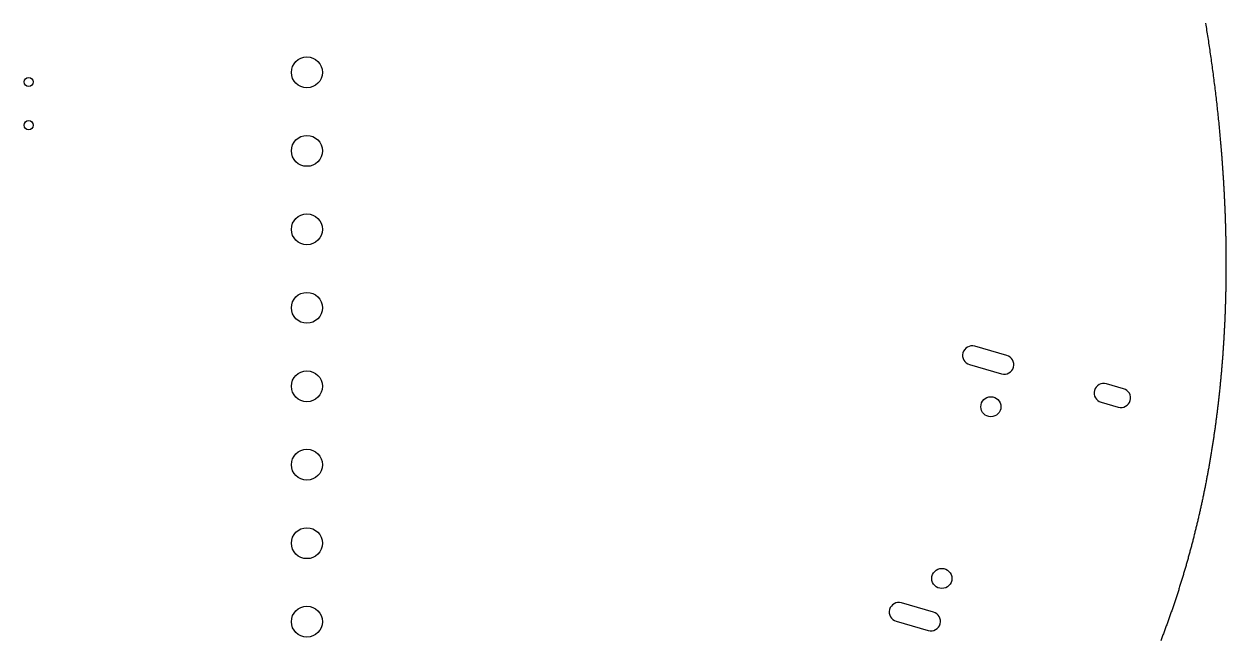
# Model space of a CAD drawing. Header units: millimetres. Extents: x 79 to 221, y -141 to -59.
# Drawn here: x 182.24 to 221.15, y -120.01 to -100.07 of the extents above; entities that cross this region are included whole.
import ezdxf

# ---------------------------------------------------------------- set-up
doc = ezdxf.new("R2010")
doc.units = ezdxf.units.MM
doc.layers.add('Edge.Cuts', color=254, linetype='CONTINUOUS', true_color=0xd0d2cd)

msp = doc.modelspace()

# ---------------------------------------------------------------- linework, layer by layer
at = {"layer": 'Edge.Cuts', "linetype": 'CONTINUOUS'}
for p, q in [((220.485603, -100.048761), (220.495026, -100.106571)), ((220.495026, -100.106571), (220.504398, -100.164459)), ((220.504398, -100.164459), (220.513719, -100.222424)), ((220.513719, -100.222424), (220.522989, -100.280466)), ((220.522989, -100.280466), (220.532206, -100.338585)), ((220.532206, -100.338585), (220.541372, -100.39678)), ((220.541372, -100.39678), (220.550484, -100.455051)), ((220.550484, -100.455051), (220.559544, -100.513397)), ((220.559544, -100.513397), (220.568549, -100.571819)), ((220.568549, -100.571819), (220.577501, -100.630315)), ((220.577501, -100.630315), (220.586399, -100.688886)), ((220.586399, -100.688886), (220.595242, -100.747531)), ((220.595242, -100.747531), (220.60403, -100.80625)), ((220.60403, -100.80625), (220.612763, -100.865042)), ((220.612763, -100.865042), (220.62144, -100.923907)), ((220.62144, -100.923907), (220.63006, -100.982844)), ((220.63006, -100.982844), (220.638624, -101.041854)), ((220.638624, -101.041854), (220.647131, -101.100936)), ((220.647131, -101.100936), (220.655581, -101.160089)), ((220.655581, -101.160089), (220.663973, -101.219314)), ((220.663973, -101.219314), (220.672307, -101.278609)), ((220.672307, -101.278609), (220.680582, -101.337975)), ((220.680582, -101.337975), (220.688799, -101.397411)), ((220.688799, -101.397411), (220.696956, -101.456917)), ((220.696956, -101.456917), (220.705054, -101.516492)), ((220.705054, -101.516492), (220.713091, -101.576136)), ((220.713091, -101.576136), (220.721068, -101.635849)), ((220.721068, -101.635849), (220.728985, -101.69563)), ((220.728985, -101.69563), (220.73684, -101.755479)), ((220.73684, -101.755479), (220.744634, -101.815395)), ((220.744634, -101.815395), (220.752365, -101.875379)), ((220.752365, -101.875379), (220.760035, -101.935429)), ((220.760035, -101.935429), (220.767641, -101.995546)), ((220.767641, -101.995546), (220.775185, -102.05573)), ((220.775185, -102.05573), (220.782665, -102.115978)), ((220.782665, -102.115978), (220.790081, -102.176293)), ((220.790081, -102.176293), (220.797433, -102.236672)), ((220.797433, -102.236672), (220.80472, -102.297116)), ((220.80472, -102.297116), (220.811942, -102.357624)), ((220.811942, -102.357624), (220.819099, -102.418197)), ((220.819099, -102.418197), (220.82619, -102.478832)), ((220.82619, -102.478832), (220.833215, -102.539531)), ((220.833215, -102.539531), (220.840173, -102.600293)), ((220.840173, -102.600293), (220.847065, -102.661118)), ((220.847065, -102.661118), (220.853889, -102.722004)), ((220.853889, -102.722004), (220.860645, -102.782952)), ((220.860645, -102.782952), (220.867333, -102.843962)), ((220.867333, -102.843962), (220.873953, -102.905033)), ((220.873953, -102.905033), (220.880504, -102.966164)), ((220.880504, -102.966164), (220.886985, -103.027356)), ((220.886985, -103.027356), (220.893397, -103.088608)), ((220.893397, -103.088608), (220.899739, -103.149919)), ((220.899739, -103.149919), (220.906011, -103.21129)), ((220.906011, -103.21129), (220.912212, -103.272719)), ((220.912212, -103.272719), (220.918341, -103.334207)), ((220.918341, -103.334207), (220.924399, -103.395753)), ((220.924399, -103.395753), (220.930385, -103.457357)), ((220.930385, -103.457357), (220.936299, -103.519018)), ((220.936299, -103.519018), (220.94214, -103.580736)), ((220.94214, -103.580736), (220.947908, -103.642512)), ((220.947908, -103.642512), (220.953603, -103.704343)), ((220.953603, -103.704343), (220.959223, -103.76623)), ((220.959223, -103.76623), (220.96477, -103.828173)), ((220.96477, -103.828173), (220.970241, -103.890171)), ((220.970241, -103.890171), (220.975638, -103.952225)), ((220.975638, -103.952225), (220.978308, -103.983272)), ((220.978308, -103.983272), (220.980959, -104.014332)), ((220.980959, -104.014332), (220.983592, -104.045406)), ((220.983592, -104.045406), (220.986205, -104.076494)), ((220.986205, -104.076494), (220.988799, -104.107595)), ((220.988799, -104.107595), (220.991374, -104.13871)), ((220.991374, -104.13871), (220.99393, -104.169837)), ((220.99393, -104.169837), (220.996467, -104.200979)), ((220.996467, -104.200979), (220.998985, -104.232133)), ((220.998985, -104.232133), (221.001483, -104.263301)), ((221.001483, -104.263301), (221.003962, -104.294482)), ((221.003962, -104.294482), (221.006422, -104.325676)), ((221.006422, -104.325676), (221.008862, -104.356883)), ((221.008862, -104.356883), (221.011283, -104.388103)), ((221.011283, -104.388103), (221.013684, -104.419336)), ((221.013684, -104.419336), (221.016066, -104.450582)), ((221.016066, -104.450582), (221.018428, -104.481841)), ((221.018428, -104.481841), (221.02077, -104.513113)), ((221.02077, -104.513113), (221.023092, -104.544397)), ((221.023092, -104.544397), (221.025395, -104.575695)), ((221.025395, -104.575695), (221.027678, -104.607005)), ((221.027678, -104.607005), (221.029942, -104.638328)), ((221.029942, -104.638328), (221.032185, -104.669663)), ((221.032185, -104.669663), (221.034408, -104.701011)), ((221.034408, -104.701011), (221.036612, -104.732372)), ((221.036612, -104.732372), (221.038795, -104.763745)), ((221.038795, -104.763745), (221.040958, -104.795131)), ((221.040958, -104.795131), (221.043101, -104.826529)), ((221.043101, -104.826529), (221.045224, -104.857939)), ((221.045224, -104.857939), (221.047327, -104.889362)), ((221.047327, -104.889362), (221.049409, -104.920797)), ((221.049409, -104.920797), (221.051471, -104.952244)), ((221.051471, -104.952244), (221.053513, -104.983703)), ((221.053513, -104.983703), (221.055534, -105.015175)), ((221.055534, -105.015175), (221.057534, -105.046658)), ((221.057534, -105.046658), (221.059515, -105.078154)), ((221.059515, -105.078154), (221.061474, -105.109661)), ((221.061474, -105.109661), (221.063413, -105.141181)), ((221.063413, -105.141181), (221.065331, -105.172712)), ((221.065331, -105.172712), (221.067229, -105.204256)), ((221.067229, -105.204256), (221.069106, -105.235811)), ((221.069106, -105.235811), (221.070962, -105.267378)), ((221.070962, -105.267378), (221.072797, -105.298956)), ((221.072797, -105.298956), (221.074611, -105.330547)), ((221.074611, -105.330547), (221.076404, -105.362149)), ((221.076404, -105.362149), (221.078176, -105.393762)), ((221.078176, -105.393762), (221.079928, -105.425388)), ((221.079928, -105.425388), (221.081658, -105.457024)), ((221.081658, -105.457024), (221.083366, -105.488672)), ((221.083366, -105.488672), (221.085054, -105.520332)), ((221.085054, -105.520332), (221.086721, -105.552003)), ((221.086721, -105.552003), (221.088366, -105.583685)), ((221.088366, -105.583685), (221.08999, -105.615378)), ((221.08999, -105.615378), (221.091592, -105.647083)), ((221.091592, -105.647083), (221.093173, -105.678799)), ((221.093173, -105.678799), (221.094732, -105.710526)), ((221.094732, -105.710526), (221.09627, -105.742264)), ((221.09627, -105.742264), (221.097787, -105.774013)), ((221.097787, -105.774013), (221.099281, -105.805774)), ((221.099281, -105.805774), (221.100754, -105.837545)), ((221.100754, -105.837545), (221.102206, -105.869327)), ((221.102206, -105.869327), (221.103635, -105.90112)), ((221.103635, -105.90112), (221.105043, -105.932924)), ((221.105043, -105.932924), (221.106429, -105.964738)), ((221.106429, -105.964738), (221.107793, -105.996563)), ((221.107793, -105.996563), (221.109135, -106.028399)), ((221.109135, -106.028399), (221.110455, -106.060246)), ((221.110455, -106.060246), (221.111752, -106.092103)), ((221.111752, -106.092103), (221.113028, -106.123971)), ((221.113028, -106.123971), (221.114282, -106.155849)), ((221.114282, -106.155849), (221.115513, -106.187738)), ((221.115513, -106.187738), (221.116722, -106.219637)), ((221.116722, -106.219637), (221.117909, -106.251547)), ((221.117909, -106.251547), (221.119073, -106.283467)), ((221.119073, -106.283467), (221.120215, -106.315397)), ((221.120215, -106.315397), (221.121335, -106.347337)), ((221.121335, -106.347337), (221.122432, -106.379288)), ((221.122432, -106.379288), (221.123507, -106.411248)), ((221.123507, -106.411248), (221.124559, -106.443219)), ((221.124559, -106.443219), (221.125588, -106.4752)), ((221.125588, -106.4752), (221.126595, -106.507191)), ((221.126595, -106.507191), (221.127578, -106.539192)), ((221.127578, -106.539192), (221.128539, -106.571203)), ((221.128539, -106.571203), (221.129478, -106.603223)), ((221.129478, -106.603223), (221.130393, -106.635254)), ((221.130393, -106.635254), (221.131286, -106.667294)), ((221.131286, -106.667294), (221.132155, -106.699344)), ((221.132155, -106.699344), (221.133001, -106.731404)), ((221.133001, -106.731404), (221.133825, -106.763473)), ((221.133825, -106.763473), (221.134625, -106.795552)), ((221.134625, -106.795552), (221.135402, -106.82764)), ((221.135402, -106.82764), (221.136156, -106.859738)), ((221.136156, -106.859738), (221.136887, -106.891846)), ((221.136887, -106.891846), (221.137594, -106.923963)), ((221.137594, -106.923963), (221.138278, -106.956089)), ((221.138278, -106.956089), (221.138938, -106.988225)), ((221.138938, -106.988225), (221.139575, -107.020369)), ((221.139575, -107.020369), (221.140189, -107.052524)), ((221.140189, -107.052524), (221.140779, -107.084687)), ((221.140779, -107.084687), (221.141345, -107.116859)), ((221.141345, -107.116859), (221.141888, -107.149041)), ((221.141888, -107.149041), (221.142407, -107.181232)), ((221.142407, -107.181232), (221.142902, -107.213431)), ((221.142902, -107.213431), (221.143374, -107.24564)), ((221.143374, -107.24564), (221.143821, -107.277857)), ((221.143821, -107.277857), (221.144245, -107.310084)), ((221.144245, -107.310084), (221.144645, -107.342319)), ((221.144645, -107.342319), (221.145021, -107.374563)), ((221.145021, -107.374563), (221.145372, -107.406816)), ((221.145372, -107.406816), (221.1457, -107.439077)), ((221.1457, -107.439077), (221.146004, -107.471347)), ((221.146004, -107.471347), (221.146283, -107.503626)), ((221.146283, -107.503626), (221.146538, -107.535913)), ((221.146538, -107.535913), (221.146769, -107.568209)), ((221.146769, -107.568209), (221.146976, -107.600514)), ((221.146976, -107.600514), (221.147158, -107.632826)), ((221.147158, -107.632826), (221.147316, -107.665147)), ((221.147316, -107.665147), (221.147449, -107.697477)), ((221.147449, -107.697477), (221.147558, -107.729814)), ((221.147558, -107.729814), (221.147642, -107.76216)), ((221.146934, -108.118497), (221.146719, -108.150938)), ((221.147123, -108.086063), (221.146934, -108.118497)), ((221.147287, -108.053638), (221.147123, -108.086063)), ((221.147426, -108.021219), (221.147287, -108.053638)), ((221.14754, -107.988809), (221.147426, -108.021219)), ((221.147629, -107.956407), (221.14754, -107.988809)), ((221.147693, -107.924012), (221.147629, -107.956407)), ((221.147642, -107.76216), (221.147702, -107.794515)), ((221.147732, -107.891626), (221.147693, -107.924012)), ((221.147702, -107.794515), (221.147737, -107.826877)), ((221.147747, -107.859247), (221.147732, -107.891626)), ((221.147737, -107.826877), (221.147747, -107.859247)), ((221.142689, -108.508289), (221.14217, -108.540819)), ((221.143183, -108.475766), (221.142689, -108.508289)), ((221.143652, -108.44325), (221.143183, -108.475766)), ((221.144094, -108.410741), (221.143652, -108.44325)), ((221.144511, -108.37824), (221.144094, -108.410741)), ((221.144903, -108.345746), (221.144511, -108.37824)), ((221.145269, -108.313259), (221.144903, -108.345746)), ((221.14561, -108.28078), (221.145269, -108.313259)), ((221.145925, -108.248308), (221.14561, -108.28078)), ((221.146215, -108.215844), (221.145925, -108.248308)), ((221.14648, -108.183387), (221.146215, -108.215844)), ((221.146719, -108.150938), (221.14648, -108.183387)), ((221.134742, -108.899111), (221.13391, -108.931724)), ((221.135548, -108.866505), (221.134742, -108.899111)), ((221.136327, -108.833906), (221.135548, -108.866505)), ((221.137081, -108.801313), (221.136327, -108.833906)), ((221.137808, -108.768727), (221.137081, -108.801313)), ((221.138509, -108.736148), (221.137808, -108.768727)), ((221.139184, -108.703576), (221.138509, -108.736148)), ((221.139833, -108.671011), (221.139184, -108.703576)), ((221.140456, -108.638452), (221.139833, -108.671011)), ((221.141053, -108.605901), (221.140456, -108.638452)), ((221.141624, -108.573356), (221.141053, -108.605901)), ((221.14217, -108.540819), (221.141624, -108.573356)), ((221.123009, -109.290886), (221.121857, -109.323574)), ((221.124133, -109.258203), (221.123009, -109.290886)), ((221.125231, -109.225527), (221.124133, -109.258203)), ((221.126301, -109.192857), (221.125231, -109.225527)), ((221.127346, -109.160193), (221.126301, -109.192857)), ((221.128363, -109.127535), (221.127346, -109.160193)), ((221.129354, -109.094884), (221.128363, -109.127535)), ((221.130318, -109.062239), (221.129354, -109.094884)), ((221.131256, -109.029601), (221.130318, -109.062239)), ((221.132167, -108.996968), (221.131256, -109.029601)), ((221.133052, -108.964343), (221.132167, -108.996968)), ((221.13391, -108.931724), (221.133052, -108.964343)), ((221.107406, -109.683535), (221.105929, -109.716293)), ((221.108856, -109.650783), (221.107406, -109.683535)), ((221.110279, -109.618036), (221.108856, -109.650783)), ((221.111674, -109.585295), (221.110279, -109.618036)), ((221.113042, -109.552559), (221.111674, -109.585295)), ((221.114383, -109.51983), (221.113042, -109.552559)), ((221.115696, -109.487106), (221.114383, -109.51983)), ((221.116983, -109.454388), (221.115696, -109.487106)), ((221.118242, -109.421675), (221.116983, -109.454388)), ((221.119474, -109.388969), (221.118242, -109.421675)), ((221.120679, -109.356269), (221.119474, -109.388969)), ((221.121857, -109.323574), (221.120679, -109.356269)), ((221.087852, -110.07698), (221.086041, -110.1098)), ((221.089634, -110.044164), (221.087852, -110.07698)), ((221.091389, -110.011354), (221.089634, -110.044164)), ((221.093116, -109.978548), (221.091389, -110.011354)), ((221.094814, -109.945748), (221.093116, -109.978548)), ((221.096485, -109.912953), (221.094814, -109.945748)), ((221.098128, -109.880163), (221.096485, -109.912953)), ((221.099744, -109.847378), (221.098128, -109.880163)), ((221.101331, -109.814599), (221.099744, -109.847378)), ((221.102891, -109.781824), (221.101331, -109.814599)), ((221.104424, -109.749056), (221.102891, -109.781824)), ((221.105929, -109.716293), (221.104424, -109.749056)), ((221.064263, -110.471143), (221.062112, -110.50402)), ((221.066384, -110.43827), (221.064263, -110.471143)), ((221.068478, -110.405402), (221.066384, -110.43827)), ((221.070543, -110.372539), (221.068478, -110.405402)), ((221.072579, -110.33968), (221.070543, -110.372539)), ((221.074587, -110.306826), (221.072579, -110.33968)), ((221.076567, -110.273976), (221.074587, -110.306826)), ((221.078518, -110.241132), (221.076567, -110.273976)), ((221.080441, -110.208292), (221.078518, -110.241132)), ((221.082336, -110.175456), (221.080441, -110.208292)), ((221.084203, -110.142626), (221.082336, -110.175456)), ((221.086041, -110.1098), (221.084203, -110.142626)), ((214.055597, -110.800622), (213.01715, -110.50393)), ((221.036555, -110.865945), (221.034058, -110.898872)), ((221.039024, -110.833022), (221.036555, -110.865945)), ((221.041463, -110.800104), (221.039024, -110.833022)), ((221.043873, -110.767189), (221.041463, -110.800104)), ((221.046254, -110.734278), (221.043873, -110.767189)), ((221.048606, -110.701371), (221.046254, -110.734278)), ((221.050929, -110.668469), (221.048606, -110.701371)), ((221.053223, -110.63557), (221.050929, -110.668469)), ((221.055488, -110.602676), (221.053223, -110.63557)), ((221.057725, -110.569786), (221.055488, -110.602676)), ((221.059933, -110.536901), (221.057725, -110.569786)), ((221.062112, -110.50402), (221.059933, -110.536901)), ((212.846827, -111.100076), (213.885274, -111.396768)), ((221.004647, -111.261309), (221.001796, -111.294279)), ((221.007469, -111.228342), (221.004647, -111.261309)), ((221.01026, -111.195379), (221.007469, -111.228342)), ((221.013023, -111.16242), (221.01026, -111.195379)), ((221.015755, -111.129463), (221.013023, -111.16242)), ((221.018458, -111.096511), (221.015755, -111.129463)), ((221.021131, -111.063562), (221.018458, -111.096511)), ((221.023775, -111.030616), (221.021131, -111.063562)), ((221.02639, -110.997675), (221.023775, -111.030616)), ((221.028975, -110.964736), (221.02639, -110.997675)), ((221.031531, -110.931802), (221.028975, -110.964736)), ((221.034058, -110.898872), (221.031531, -110.931802)), ((220.971637, -111.624152), (220.968455, -111.657156)), ((220.974788, -111.591151), (220.971637, -111.624152)), ((220.977909, -111.558153), (220.974788, -111.591151)), ((220.981, -111.525158), (220.977909, -111.558153)), ((220.984061, -111.492166), (220.981, -111.525158)), ((220.987092, -111.459177), (220.984061, -111.492166)), ((220.990092, -111.426191), (220.987092, -111.459177)), ((220.993063, -111.393208), (220.990092, -111.426191)), ((220.996004, -111.360228), (220.993063, -111.393208)), ((220.998915, -111.327252), (220.996004, -111.360228)), ((221.001796, -111.294279), (220.998915, -111.327252)), ((217.834393, -111.880249), (217.276708, -111.720915)), ((220.931445, -112.020373), (220.927896, -112.053408)), ((220.934963, -111.987341), (220.931445, -112.020373)), ((220.93845, -111.954311), (220.934963, -111.987341)), ((220.941906, -111.921283), (220.93845, -111.954311)), ((220.945332, -111.888258), (220.941906, -111.921283)), ((220.948727, -111.855236), (220.945332, -111.888258)), ((220.952091, -111.822216), (220.948727, -111.855236)), ((220.955425, -111.789199), (220.952091, -111.822216)), ((220.958728, -111.756184), (220.955425, -111.789199)), ((220.962001, -111.723172), (220.958728, -111.756184)), ((220.965243, -111.690162), (220.962001, -111.723172)), ((220.968455, -111.657156), (220.965243, -111.690162)), ((217.106385, -112.317061), (217.66407, -112.476395)), ((220.88681, -112.416927), (220.882887, -112.449986)), ((220.890701, -112.38387), (220.88681, -112.416927)), ((220.894561, -112.350815), (220.890701, -112.38387)), ((220.89839, -112.317762), (220.894561, -112.350815)), ((220.902187, -112.28471), (220.89839, -112.317762)), ((220.905953, -112.251661), (220.902187, -112.28471)), ((220.909688, -112.218613), (220.905953, -112.251661)), ((220.913392, -112.185568), (220.909688, -112.218613)), ((220.917064, -112.152525), (220.913392, -112.185568)), ((220.920706, -112.119483), (220.917064, -112.152525)), ((220.924316, -112.086444), (220.920706, -112.119483)), ((220.927896, -112.053408), (220.924316, -112.086444)), ((220.837649, -112.813736), (220.833346, -112.846813)), ((220.841921, -112.780661), (220.837649, -112.813736)), ((220.846161, -112.747587), (220.841921, -112.780661)), ((220.850368, -112.714514), (220.846161, -112.747587)), ((220.854544, -112.681443), (220.850368, -112.714514)), ((220.858688, -112.648373), (220.854544, -112.681443)), ((220.862801, -112.615305), (220.858688, -112.648373)), ((220.866881, -112.582238), (220.862801, -112.615305)), ((220.87093, -112.549172), (220.866881, -112.582238)), ((220.874947, -112.516109), (220.87093, -112.549172)), ((220.878933, -112.483046), (220.874947, -112.516109)), ((220.882887, -112.449986), (220.878933, -112.483046)), ((220.788539, -113.177635), (220.78388, -113.210722)), ((220.793165, -113.144549), (220.788539, -113.177635)), ((220.797759, -113.111463), (220.793165, -113.144549)), ((220.80232, -113.078379), (220.797759, -113.111463)), ((220.806849, -113.045295), (220.80232, -113.078379)), ((220.811346, -113.012212), (220.806849, -113.045295)), ((220.81581, -112.97913), (220.811346, -113.012212)), ((220.820242, -112.946049), (220.81581, -112.97913)), ((220.824642, -112.912969), (220.820242, -112.946049)), ((220.82901, -112.87989), (220.824642, -112.912969)), ((220.833346, -112.846813), (220.82901, -112.87989)), ((220.730471, -113.574714), (220.725418, -113.607806)), ((220.735491, -113.541622), (220.730471, -113.574714)), ((220.740478, -113.50853), (220.735491, -113.541622)), ((220.745432, -113.475439), (220.740478, -113.50853)), ((220.750353, -113.442348), (220.745432, -113.475439)), ((220.755241, -113.409257), (220.750353, -113.442348)), ((220.760096, -113.376166), (220.755241, -113.409257)), ((220.764918, -113.343076), (220.760096, -113.376166)), ((220.769707, -113.309987), (220.764918, -113.343076)), ((220.774464, -113.276898), (220.769707, -113.309987)), ((220.779188, -113.24381), (220.774464, -113.276898)), ((220.78388, -113.210722), (220.779188, -113.24381)), ((220.667636, -113.97182), (220.662182, -114.004911)), ((220.673057, -113.938729), (220.667636, -113.97182)), ((220.678443, -113.905637), (220.673057, -113.938729)), ((220.683796, -113.872545), (220.678443, -113.905637)), ((220.689116, -113.839453), (220.683796, -113.872545)), ((220.694402, -113.806361), (220.689116, -113.839453)), ((220.699655, -113.773269), (220.694402, -113.806361)), ((220.704874, -113.740176), (220.699655, -113.773269)), ((220.71006, -113.707084), (220.704874, -113.740176)), ((220.715213, -113.673991), (220.71006, -113.707084)), ((220.720332, -113.640899), (220.715213, -113.673991)), ((220.725418, -113.607806), (220.720332, -113.640899)), ((220.59995, -114.368874), (220.594088, -114.401957)), ((220.605778, -114.33579), (220.59995, -114.368874)), ((220.611571, -114.302706), (220.605778, -114.33579)), ((220.617331, -114.26962), (220.611571, -114.302706)), ((220.623056, -114.236533), (220.617331, -114.26962)), ((220.628747, -114.203446), (220.623056, -114.236533)), ((220.634405, -114.170358), (220.628747, -114.203446)), ((220.640028, -114.13727), (220.634405, -114.170358)), ((220.645617, -114.104181), (220.640028, -114.13727)), ((220.651173, -114.071091), (220.645617, -114.104181)), ((220.656694, -114.038001), (220.651173, -114.071091)), ((220.662182, -114.004911), (220.656694, -114.038001)), ((220.533572, -114.732729), (220.52733, -114.765799)), ((220.53978, -114.699657), (220.533572, -114.732729)), ((220.545952, -114.666584), (220.53978, -114.699657)), ((220.55209, -114.63351), (220.545952, -114.666584)), ((220.558193, -114.600435), (220.55209, -114.63351)), ((220.564262, -114.567358), (220.558193, -114.600435)), ((220.570296, -114.53428), (220.564262, -114.567358)), ((220.576296, -114.501201), (220.570296, -114.53428)), ((220.582261, -114.468121), (220.576296, -114.501201)), ((220.588192, -114.43504), (220.582261, -114.468121)), ((220.594088, -114.401957), (220.588192, -114.43504)), ((220.456357, -115.129466), (220.449693, -115.162516)), ((220.462985, -115.096414), (220.456357, -115.129466)), ((220.469577, -115.06336), (220.462985, -115.096414)), ((220.476135, -115.030305), (220.469577, -115.06336)), ((220.482657, -114.997247), (220.476135, -115.030305)), ((220.489144, -114.964188), (220.482657, -114.997247)), ((220.495596, -114.931127), (220.489144, -114.964188)), ((220.502013, -114.898065), (220.495596, -114.931127)), ((220.508394, -114.865001), (220.502013, -114.898065)), ((220.514741, -114.831935), (220.508394, -114.865001)), ((220.521053, -114.798868), (220.514741, -114.831935)), ((220.52733, -114.765799), (220.521053, -114.798868)), ((220.374048, -115.525923), (220.366957, -115.558946)), ((220.381104, -115.492898), (220.374048, -115.525923)), ((220.388124, -115.45987), (220.381104, -115.492898)), ((220.395107, -115.426839), (220.388124, -115.45987)), ((220.402055, -115.393807), (220.395107, -115.426839)), ((220.408968, -115.360772), (220.402055, -115.393807)), ((220.415844, -115.327734), (220.408968, -115.360772)), ((220.422685, -115.294695), (220.415844, -115.327734)), ((220.429491, -115.261653), (220.422685, -115.294695)), ((220.43626, -115.22861), (220.429491, -115.261653)), ((220.442995, -115.195564), (220.43626, -115.22861)), ((220.449693, -115.162516), (220.442995, -115.195564)), ((220.286564, -115.922023), (220.279037, -115.955013)), ((220.294054, -115.88903), (220.286564, -115.922023)), ((220.301508, -115.856034), (220.294054, -115.88903)), ((220.308925, -115.823036), (220.301508, -115.856034)), ((220.316306, -115.790034), (220.308925, -115.823036)), ((220.32365, -115.75703), (220.316306, -115.790034)), ((220.330958, -115.724023), (220.32365, -115.75703)), ((220.33823, -115.691013), (220.330958, -115.724023)), ((220.345466, -115.658), (220.33823, -115.691013)), ((220.352666, -115.624985), (220.345466, -115.658)), ((220.359829, -115.591967), (220.352666, -115.624985)), ((220.366957, -115.558946), (220.359829, -115.591967)), ((220.193821, -116.317686), (220.185852, -116.350636)), ((220.201752, -116.284733), (220.193821, -116.317686)), ((220.209647, -116.251776), (220.201752, -116.284733)), ((220.217504, -116.218816), (220.209647, -116.251776)), ((220.225325, -116.185852), (220.217504, -116.218816)), ((220.233108, -116.152885), (220.225325, -116.185852)), ((220.240855, -116.119914), (220.233108, -116.152885)), ((220.248565, -116.08694), (220.240855, -116.119914)), ((220.256238, -116.053963), (220.248565, -116.08694)), ((220.263874, -116.020983), (220.256238, -116.053963)), ((220.271474, -115.987999), (220.263874, -116.020983)), ((220.279037, -115.955013), (220.271474, -115.987999)), ((220.104116, -116.679928), (220.095736, -116.712835)), ((220.112458, -116.647016), (220.104116, -116.679928)), ((220.120762, -116.614101), (220.112458, -116.647016)), ((220.129029, -116.581181), (220.120762, -116.614101)), ((220.137259, -116.548257), (220.129029, -116.581181)), ((220.145451, -116.51533), (220.137259, -116.548257)), ((220.153606, -116.482399), (220.145451, -116.51533)), ((220.161723, -116.449464), (220.153606, -116.482399)), ((220.169804, -116.416525), (220.161723, -116.449464)), ((220.177846, -116.383582), (220.169804, -116.416525)), ((220.185852, -116.350636), (220.177846, -116.383582)), ((220.001061, -117.074537), (219.992226, -117.107392)), ((220.009858, -117.041677), (220.001061, -117.074537)), ((220.018617, -117.008813), (220.009858, -117.041677)), ((220.027337, -116.975944), (220.018617, -117.008813)), ((220.03602, -116.94307), (220.027337, -116.975944)), ((220.044664, -116.910193), (220.03602, -116.94307)), ((220.053271, -116.87731), (220.044664, -116.910193)), ((220.061839, -116.844424), (220.053271, -116.87731)), ((220.07037, -116.811533), (220.061839, -116.844424)), ((220.078863, -116.778638), (220.07037, -116.811533)), ((220.087318, -116.745739), (220.078863, -116.778638)), ((220.095736, -116.712835), (220.087318, -116.745739)), ((219.892506, -117.468481), (219.883208, -117.501278)), ((219.901764, -117.43568), (219.892506, -117.468481)), ((219.910984, -117.402873), (219.901764, -117.43568)), ((219.920165, -117.370062), (219.910984, -117.402873)), ((219.929307, -117.337245), (219.920165, -117.370062)), ((219.938411, -117.304424), (219.929307, -117.337245)), ((219.947476, -117.271597), (219.938411, -117.304424)), ((219.956503, -117.238766), (219.947476, -117.271597)), ((219.965491, -117.205929), (219.956503, -117.238766)), ((219.974441, -117.173088), (219.965491, -117.205929)), ((219.983353, -117.140242), (219.974441, -117.173088)), ((219.992226, -117.107392), (219.983353, -117.140242)), ((219.778366, -117.861684), (219.7686, -117.894415)), ((219.788093, -117.828947), (219.778366, -117.861684)), ((219.797781, -117.796205), (219.788093, -117.828947)), ((219.807429, -117.763457), (219.797781, -117.796205)), ((219.817038, -117.730704), (219.807429, -117.763457)), ((219.826608, -117.697945), (219.817038, -117.730704)), ((219.836139, -117.66518), (219.826608, -117.697945)), ((219.845631, -117.63241), (219.836139, -117.66518)), ((219.855084, -117.599635), (219.845631, -117.63241)), ((219.864498, -117.566855), (219.855084, -117.599635)), ((219.873872, -117.534069), (219.864498, -117.566855)), ((219.883208, -117.501278), (219.873872, -117.534069)), ((219.65856, -118.254065), (219.648318, -118.286724)), ((219.668763, -118.2214), (219.65856, -118.254065)), ((219.678925, -118.188728), (219.668763, -118.2214)), ((219.689048, -118.156051), (219.678925, -118.188728)), ((219.69913, -118.123367), (219.689048, -118.156051)), ((219.709174, -118.090678), (219.69913, -118.123367)), ((219.719177, -118.057982), (219.709174, -118.090678)), ((219.729141, -118.02528), (219.719177, -118.057982)), ((219.739065, -117.992572), (219.729141, -118.02528)), ((219.748949, -117.959859), (219.739065, -117.992572)), ((219.758794, -117.92714), (219.748949, -117.959859)), ((219.7686, -117.894415), (219.758794, -117.92714)), ((219.533005, -118.645548), (219.522279, -118.678128)), ((219.543689, -118.61296), (219.533005, -118.645548)), ((219.554333, -118.580366), (219.543689, -118.61296)), ((219.564937, -118.547765), (219.554333, -118.580366)), ((219.5755, -118.515158), (219.564937, -118.547765)), ((219.586024, -118.482544), (219.5755, -118.515158)), ((219.596506, -118.449924), (219.586024, -118.482544)), ((219.606949, -118.417296), (219.596506, -118.449924)), ((219.617351, -118.384663), (219.606949, -118.417296)), ((219.627714, -118.352023), (219.617351, -118.384663)), ((219.638036, -118.319377), (219.627714, -118.352023)), ((219.648318, -118.286724), (219.638036, -118.319377)), ((211.682064, -119.108205), (210.643617, -118.811513)), ((219.401616, -119.036053), (219.390401, -119.068548)), ((219.41279, -119.00355), (219.401616, -119.036053)), ((219.423923, -118.97104), (219.41279, -119.00355)), ((219.435014, -118.938522), (219.423923, -118.97104)), ((219.446065, -118.905998), (219.435014, -118.938522)), ((219.457075, -118.873466), (219.446065, -118.905998)), ((219.468044, -118.840927), (219.457075, -118.873466)), ((219.478973, -118.808381), (219.468044, -118.840927)), ((219.48986, -118.775828), (219.478973, -118.808381)), ((219.500707, -118.743269), (219.48986, -118.775828)), ((219.511514, -118.710702), (219.500707, -118.743269)), ((219.522279, -118.678128), (219.511514, -118.710702)), ((210.473294, -119.407659), (211.511741, -119.704351)), ((219.264312, -119.425503), (219.2526, -119.457907)), ((219.275982, -119.393091), (219.264312, -119.425503)), ((219.28761, -119.360671), (219.275982, -119.393091)), ((219.299197, -119.328243), (219.28761, -119.360671)), ((219.310742, -119.295808), (219.299197, -119.328243)), ((219.322246, -119.263365), (219.310742, -119.295808)), ((219.333708, -119.230915), (219.322246, -119.263365)), ((219.345129, -119.198456), (219.333708, -119.230915)), ((219.356509, -119.165991), (219.345129, -119.198456)), ((219.367848, -119.133517), (219.356509, -119.165991)), ((219.379145, -119.101037), (219.367848, -119.133517)), ((219.390401, -119.068548), (219.379145, -119.101037)), ((219.121009, -119.813819), (219.108793, -119.846125)), ((219.133182, -119.781504), (219.121009, -119.813819)), ((219.145312, -119.749182), (219.133182, -119.781504)), ((219.157401, -119.71685), (219.145312, -119.749182)), ((219.169448, -119.684511), (219.157401, -119.71685)), ((219.181452, -119.652163), (219.169448, -119.684511)), ((219.193415, -119.619807), (219.181452, -119.652163)), ((219.205336, -119.587443), (219.193415, -119.619807)), ((219.217214, -119.555071), (219.205336, -119.587443)), ((219.229051, -119.522691), (219.217214, -119.555071)), ((219.240847, -119.490303), (219.229051, -119.522691)), ((219.2526, -119.457907), (219.240847, -119.490303)), ((219.047082, -120.007527), (219.034612, -120.039782)), ((219.059509, -119.975264), (219.047082, -120.007527)), ((219.071893, -119.942992), (219.059509, -119.975264)), ((219.084236, -119.910712), (219.071893, -119.942992)), ((219.096536, -119.878423), (219.084236, -119.910712)), ((219.108793, -119.846125), (219.096536, -119.878423))]:
    msp.add_line(p, q, dxfattribs=at)
at = {"layer": 'Edge.Cuts'}
for centre, radius in [((191.4, -101.64), 0.5), ((182.395, -101.95), 0.15), ((182.395, -103.35), 0.15), ((191.4, -104.18), 0.5), ((191.4, -106.72), 0.5), ((191.4, -109.26), 0.5), ((191.4, -111.8), 0.5), ((213.539134, -112.462688), 0.324999), ((191.4, -114.34), 0.5), ((191.4, -116.88), 0.5), ((211.951284, -118.020307), 0.324999), ((191.4, -119.42), 0.5)]:
    msp.add_circle(centre, radius, dxfattribs=at)
for centre, start, end in [((212.931988, -110.802003), 74.055, 254.055), ((213.970436, -111.098695), 254.055, 434.055), ((217.191547, -112.018988), 74.055, 254.055), ((217.749231, -112.178322), 254.055, 434.055), ((210.558455, -119.109586), 74.055, 254.055), ((211.596903, -119.406278), 254.055, 434.055)]:
    msp.add_arc(centre, 0.31, start, end, dxfattribs=at)

doc.saveas('drawing.dxf')
